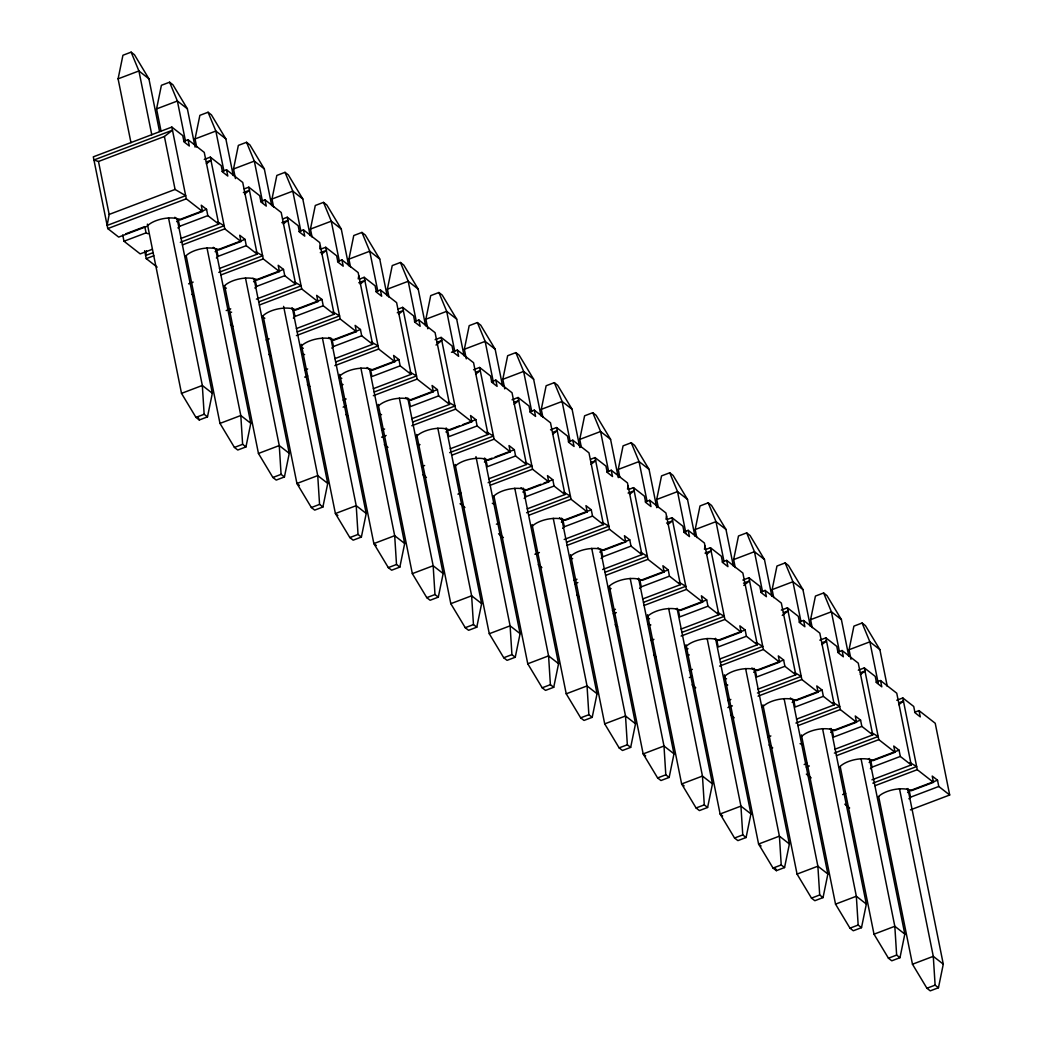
<?xml version="1.0" encoding="UTF-8"?>
<svg xmlns="http://www.w3.org/2000/svg" width="1043" height="1043" viewBox="0 0 1043 1043"><rect width="100%" height="100%" fill="white"/><g stroke="black" fill="none" stroke-linecap="round" stroke-linejoin="round"><path stroke-width="1.5" d="M98.485 161.482L109.163 214.428L107.142 225.444L185.68 195.68L175.081 189.448L164.403 136.503L172.473 130.219L93.948 159.983L98.485 161.482L164.403 136.503M146.476 250.776L145.616 255.496L153.165 252.628M319.732 248.808L320.305 245.666M358.205 278.859L358.779 275.704M627.508 489.18L628.082 486.025M665.982 519.218L666.555 516.076M704.455 549.27L705.029 546.115M130.975 142.708L118.094 78.851L122.931 55.253L131.131 52.15L134.469 54.758L148.901 78.773L159.527 131.457M161.078 131.249L156.567 108.902L161.404 85.304L169.605 82.201L172.942 84.796L187.375 108.811L195.106 147.128M196.645 146.933L195.041 138.941L199.878 115.343L208.078 112.24L211.403 114.847L225.849 138.862L233.254 175.576M235.444 178.575L233.515 168.992L238.352 145.394L246.552 142.291L249.877 144.886L264.322 168.914L271.728 205.627M147.389 224.141L181.508 393.367L195.954 417.383L199.278 419.977L207.479 416.874L212.329 393.276L177.232 219.265M273.592 207.022L271.975 199.03L276.825 175.446L285.026 172.33L288.35 174.937L302.796 198.952L310.201 235.679M186.175 255.783L219.982 423.406L234.427 447.421L237.752 450.028L245.952 446.925L250.789 423.328L215.705 249.303M312.066 237.061L310.449 229.082L315.286 205.484L323.486 202.381L326.824 204.976L341.27 229.004L348.675 265.717M224.649 285.821L258.455 453.457L272.888 477.472L276.226 480.08L284.426 476.964L289.263 453.366L254.179 279.355M350.539 267.112L348.923 259.133L353.76 235.535L361.96 232.42L365.298 235.027L379.743 259.042L387.136 295.769M263.123 315.873L296.929 483.496L311.362 507.524L314.699 510.118L322.9 507.015L327.737 483.417L292.327 307.802M389 297.151L387.396 289.172L392.233 265.574L400.434 262.471L403.771 265.065L418.204 289.094L425.609 325.807M301.271 344.32L335.403 513.547L349.835 537.562L353.173 540.17L361.373 537.054L366.21 513.456L330.8 337.854M427.799 328.793L425.87 319.223L430.707 295.625L438.907 292.509L442.245 295.117L456.678 319.132L464.083 355.859M339.744 374.359L373.863 543.586L388.309 567.614L391.646 570.208L399.847 567.105L404.684 543.507L369.6 369.496M466.273 358.844L464.344 349.262L469.181 325.664L477.381 322.561L480.719 325.168L495.151 349.183L502.557 385.897M378.218 404.41L412.337 573.637L426.783 597.652L430.107 600.26L438.308 597.144L443.158 573.559L407.748 397.944M504.747 388.883L502.817 379.313L507.654 355.715L515.855 352.612L519.179 355.207L533.625 379.222L541.03 415.948M416.692 434.449L450.811 603.675L465.256 627.703L468.581 630.298L476.781 627.195L481.631 603.597L446.221 427.982M542.895 417.343L541.278 409.351L546.128 385.754L554.328 382.651L557.653 385.258L572.099 409.273L579.817 447.59M455.165 464.5L489.284 633.727L503.73 657.742L507.054 660.349L515.255 657.246L520.092 633.649L484.682 458.033M581.368 447.382L579.752 439.403L584.601 415.805L592.789 412.702L596.127 415.297L610.572 439.325L618.29 477.629M493.952 496.142L527.758 663.778L542.191 687.793L545.528 690.388L553.729 687.285L558.566 663.687L523.156 488.072M619.842 477.433L618.225 469.441L623.062 445.856L631.263 442.74L634.6 445.348L649.046 469.363L656.764 507.68M532.099 524.59L566.232 693.817L580.664 717.832L584.002 720.439L592.202 717.336L597.039 693.738L561.629 518.123M658.302 507.472L656.699 499.493L661.536 475.895L669.736 472.792L673.074 475.386L687.506 499.414L694.912 536.128M570.573 554.641L604.705 723.868L619.138 747.883L622.475 750.491L630.676 747.375L635.513 723.777L600.429 549.765M696.776 537.523L695.173 529.544L700.009 505.946L708.21 502.83L711.548 505.438L725.98 529.453L733.385 566.18M609.373 586.283L643.166 753.906L657.611 777.935L660.949 780.529L669.15 777.426L673.987 753.828L638.577 578.213M735.25 567.561L733.646 559.583L738.483 535.985L746.684 532.882L750.021 535.476L764.454 559.504L771.859 596.218M647.52 614.731L681.64 783.958L696.085 807.973L699.41 810.58L707.61 807.465L712.46 783.867L677.05 608.265M773.723 597.613L772.12 589.634L776.957 566.036L785.157 562.92L788.482 565.528L802.927 589.543L810.333 626.269M685.994 644.77L720.113 813.996L734.559 838.024L737.883 840.619L746.084 837.516L750.934 813.918L715.524 638.303M812.197 627.651L810.58 619.672L815.43 596.074L823.631 592.972L826.956 595.579L841.401 619.594L848.806 656.308M724.468 674.821L758.587 844.048L773.032 868.063L776.357 870.67L784.558 867.554L789.395 843.97L753.985 668.354M850.984 659.293L849.054 649.724L853.904 626.126L862.105 623.023L865.429 625.617L879.875 649.633L887.28 686.359M762.941 704.859L797.061 874.086L811.493 898.114L814.831 900.709L823.031 897.606L827.868 874.008L792.784 699.996M801.402 734.911L835.534 904.138L849.967 928.153L853.304 930.76L861.505 927.657L866.342 904.059L830.932 728.444M840.202 766.553L874.008 934.189L888.44 958.204L891.778 960.799L899.979 957.696L904.816 934.098L869.406 758.483M878.675 796.591L912.469 964.227L926.914 988.242L930.252 990.85L938.452 987.747L943.289 964.149L907.879 788.534M206.331 163.855L210.947 160.257L206.423 161.978M244.805 193.894L249.42 190.308L243.384 192.59M283.279 223.945L287.894 220.347L281.858 222.641M321.752 253.997L326.368 250.398L320.318 252.68M360.226 284.035L364.841 280.437L358.792 282.731M398.7 314.086L403.315 310.488L397.266 312.783M436.013 345.024L441.776 340.526L437.252 342.247M475.634 374.176L480.249 370.578L475.725 372.299M514.108 404.215L518.723 400.629L514.199 402.337M552.581 434.266L557.197 430.668L552.66 432.389M591.055 464.304L595.67 460.719L591.133 462.427M629.529 494.356L634.144 490.758L628.095 493.052M668.002 524.394L672.618 520.809L666.568 523.091M706.476 554.446L711.078 550.847L705.042 553.142M743.789 585.397L749.552 580.899L743.516 583.193M782.263 615.435L788.026 610.937L783.502 612.658M821.884 644.587L826.499 640.989L821.962 642.71M860.358 674.625L864.973 671.04L860.436 672.748M898.831 704.677L903.447 701.079L898.91 702.799M118.094 78.851L138.915 70.963L148.901 78.773M156.567 108.902L177.388 101.015L187.375 108.811M183.633 141.418L188.053 139.736L189.318 146.007L184.011 141.861L182.747 135.603L171.847 127.077L93.309 156.841L107.781 228.586L118.68 237.1L146.907 226.396A19.439 8.513 -11.4 0 1 162.93 218.73A19.439 8.513 -11.4 0 1 180.439 219.838L202.511 211.468L201.26 205.21L206.553 209.343L207.818 215.614L218.73 224.128L180.96 238.443M195.041 138.941L215.849 131.053L225.849 138.862M204.272 159.423L210.321 157.128L221.22 165.641L222.485 171.912L227.791 176.045L226.527 169.787L222.107 171.456M109.163 214.428L175.081 189.448M233.515 168.992L254.323 161.104L264.322 168.914M107.781 228.586L186.306 198.822L202.511 211.468M125.668 233.854L144.794 226.605L146.059 232.876A19.504 8.553 -11.4 0 0 148.171 233.736M244.258 188.887L248.795 187.166L259.694 195.693L260.959 201.951L266.265 206.097L265 199.826L260.581 201.508M206.553 209.343L178.327 220.047A19.504 8.553 -11.4 0 1 176.645 221.664M122.722 234.975L123.987 241.233L146.059 232.876M177.91 227.922A19.504 8.553 -11.4 0 0 179.592 226.318L207.818 215.614M271.975 199.03L292.796 191.143L302.796 198.952M152.265 249.316L140.192 253.892L123.987 241.233M180.348 242.328L224.154 225.731L217.531 221.833M144.651 250.698L146.242 258.625L153.803 255.77M182.499 244.883L224.78 228.86L240.985 241.52L218.913 249.89A19.439 8.513 -11.4 0 0 201.403 248.769A19.439 8.513 -11.4 0 0 185.38 256.448M282.731 218.939L287.268 217.218L298.168 225.731L299.432 232.002L304.739 236.135L303.474 229.877L299.054 231.546M219.434 268.481L257.191 254.179L246.291 245.653L245.027 239.395L216.801 250.098A19.504 8.553 -11.4 0 1 215.119 251.702M216.37 257.973A19.504 8.553 -11.4 0 0 218.065 256.356L246.291 245.653M310.449 229.082L331.27 221.194L341.27 229.004M188.614 283.826L193.151 282.105M218.821 272.379L262.627 255.77L255.991 251.871M220.973 274.935L263.253 258.912L279.459 271.558L257.386 279.928A19.439 8.513 -11.4 0 0 239.864 278.82A19.439 8.513 -11.4 0 0 223.854 286.486M321.205 248.977L325.729 247.269L336.641 255.783L337.906 262.041L343.199 266.187L341.935 259.916L337.528 261.597M256.395 299.106L295.664 284.217L284.765 275.704L283.5 269.446L255.274 280.137A19.504 8.553 -11.4 0 1 253.579 281.753M254.844 288.011A19.504 8.553 -11.4 0 0 256.539 286.408L284.765 275.704M348.923 259.133L369.744 251.233L379.743 259.042M226.201 310.553L230.725 308.832M228.6 313.291L231.624 312.157M258.807 301.844L301.101 285.821L294.465 281.923M259.433 304.986L301.727 288.95L317.932 301.61L295.86 309.98A19.439 8.513 -11.4 0 0 278.338 308.858A19.439 8.513 -11.4 0 0 262.328 316.537M359.679 279.029L364.203 277.308L375.115 285.821L376.38 292.092L381.673 296.225L380.408 289.967L376.001 291.636M291.388 308.35L293.748 310.188L321.974 299.484L323.239 305.755L334.138 314.269L296.381 328.571M293.318 318.063A19.504 8.553 -11.4 0 0 295 316.446L323.239 305.755M387.396 289.172L408.217 281.284L418.204 289.094M266.174 340.031L269.198 338.884M297.281 331.896L339.562 315.873L332.939 311.961M296.395 335.598L340.201 319.002L356.406 331.661L334.321 340.018A19.439 8.513 -11.4 0 0 316.811 338.91A19.439 8.513 -11.4 0 0 300.801 346.576M398.152 309.067L402.676 307.359L413.589 315.873L414.84 322.131L420.146 326.276L418.882 320.005L414.462 321.687M181.508 393.367L202.329 385.467L212.329 393.276M328.675 337.476L332.209 340.227L360.448 329.536L361.712 335.794L372.612 344.307L334.855 358.623M331.791 348.114A19.504 8.553 -11.4 0 0 333.473 346.498L361.712 335.794M425.87 319.223L446.691 311.336L456.678 319.132M304.647 370.069L307.672 368.922M335.755 361.934L378.035 345.911L371.412 342.013M195.954 417.383L204.154 414.28L207.479 416.874M304.66 377.097L307.685 375.949M334.868 365.65L378.674 349.04L394.88 361.699L372.794 370.069A19.439 8.513 -11.4 0 0 355.285 368.948A19.439 8.513 -11.4 0 0 339.275 376.627M435.114 339.692L441.15 337.397L452.049 345.911L453.314 352.182L458.62 356.328L457.356 350.057L451.463 352.286M219.982 423.406L240.803 415.518L250.789 423.328M367.149 367.514L370.682 370.278L398.908 359.574L400.173 365.845L411.085 374.359L373.329 388.674M400.173 365.845L371.947 376.536L370.682 370.278M464.344 349.262L485.151 341.374L495.151 349.183M343.121 400.121L346.146 398.974M374.228 391.985L416.509 375.962L409.886 372.051M234.427 447.421L242.628 444.318L245.952 446.925M343.134 407.135L346.159 405.988M373.342 395.688L417.148 379.091L433.353 391.751L411.268 400.121A19.439 8.513 -11.4 0 0 393.759 399A19.439 8.513 -11.4 0 0 377.735 406.679M473.574 369.73L479.624 367.449L490.523 375.962L491.788 382.233L497.094 386.366L495.829 380.108L491.409 381.777M258.455 453.457L279.263 445.57L289.263 453.366M405.623 397.566L409.156 400.316L437.382 389.626L438.647 395.884L449.559 404.41L411.802 418.712M438.647 395.884L410.421 406.587L409.156 400.316M502.817 379.313L523.625 371.425L533.625 379.222M381.595 430.159L384.606 429.012M412.689 422.024L454.983 406.001L448.36 402.103M272.888 477.472L281.089 474.369L284.426 476.964M381.608 437.186L386.145 435.466M411.816 425.74L455.608 409.13L471.814 421.789L449.742 430.159A19.439 8.513 -11.4 0 0 432.232 429.038A19.439 8.513 -11.4 0 0 416.209 436.717M512.048 399.782L518.097 397.487L528.997 406.014L530.261 412.272L535.567 416.418L534.303 410.147L529.883 411.816M459.52 425.857L447.63 430.368A19.504 8.553 -11.4 0 1 445.948 431.985M462.492 424.736L475.856 419.664L477.12 425.935L488.033 434.449L450.263 448.764M477.12 425.935L448.894 436.626L447.63 430.368L445.27 428.53M541.278 409.351L562.099 401.464L572.099 409.273M449.65 452.649L493.456 436.052L486.833 432.154M311.362 507.524L319.562 504.408L322.9 507.015M421.594 466.651L424.618 465.517M451.802 455.204L494.082 439.181L510.288 451.841L488.215 460.211A19.439 8.513 -11.4 0 0 470.706 459.089A19.439 8.513 -11.4 0 0 454.683 466.769M550.521 429.82L556.571 427.539L567.47 436.052L568.735 442.323L574.041 446.456L572.776 440.198L568.357 441.867M492.048 458.164L486.103 460.406A19.504 8.553 -11.4 0 1 484.421 462.023M495.021 457.03L514.329 449.716L515.594 455.974L526.493 464.5L488.737 478.802M515.594 455.974L487.368 466.677L486.103 460.406L483.743 458.568M579.752 439.403L600.572 431.515L610.572 439.325M457.916 494.147L460.941 493M488.124 482.7L531.93 466.091L525.307 462.192M349.835 537.562L358.036 534.459L361.373 537.054M490.275 485.256L532.556 469.233L548.761 481.879L526.689 490.249A19.439 8.513 -11.4 0 0 509.167 489.128A19.439 8.513 -11.4 0 0 493.156 496.807M590.507 459.298L595.031 457.577L605.944 466.104L607.209 472.362L612.502 476.508L611.237 470.237L606.83 471.918M540.913 484.265L524.577 490.458A19.504 8.553 -11.4 0 1 522.882 492.074M543.885 483.144L552.803 479.754L554.068 486.025L564.967 494.538L527.21 508.854M524.147 498.332A19.504 8.553 -11.4 0 0 525.841 496.729L554.068 486.025M618.225 469.441L639.046 461.554L649.046 469.363M496.39 524.186L499.414 523.038M526.598 512.739L570.404 496.142L563.768 492.244M388.309 567.614L396.509 564.498L399.847 567.105M528.736 515.294L571.029 499.271L587.235 511.93L565.163 520.301A19.439 8.513 -11.4 0 0 547.64 519.179A19.439 8.513 -11.4 0 0 531.63 526.858M628.981 489.35L633.505 487.629L644.418 496.142L645.682 502.413L650.975 506.546L649.711 500.288L645.304 501.957M412.337 573.637L433.158 565.749L443.158 573.559M564.172 539.466L603.441 524.59L592.541 516.063L591.277 509.805L563.051 520.509A19.504 8.553 -11.4 0 1 561.356 522.113M562.62 528.384A19.504 8.553 -11.4 0 0 564.302 526.767L592.541 516.063M656.699 499.493L677.52 491.605L687.506 499.414M534.863 554.237L539.4 552.516M566.584 542.217L608.864 526.18L602.241 522.282M426.783 597.652L434.983 594.549L438.308 597.144M567.209 545.346L609.503 529.322L625.709 541.969L603.623 550.339A19.439 8.513 -11.4 0 0 586.114 549.231A19.439 8.513 -11.4 0 0 570.104 556.897M667.455 519.388L671.979 517.68L682.891 526.193L684.143 532.452L689.449 536.597L688.184 530.326L683.778 532.008M450.811 603.675L471.632 595.788L481.631 603.597M622.319 542.66L601.511 550.548A19.504 8.553 -11.4 0 1 599.829 552.164M625.292 541.539L629.75 539.844L631.015 546.115L641.914 554.628L602.645 569.517M601.094 558.422A19.504 8.553 -11.4 0 0 602.776 556.819L631.015 546.115M695.173 529.544L715.993 521.643L725.98 529.453M573.95 580.39L576.975 579.243M574.849 583.702L577.861 582.568M605.057 572.255L647.338 556.232L640.715 552.334M465.256 627.703L473.457 624.588L476.781 627.195M605.683 575.397L647.977 559.361L664.182 572.02L642.097 580.39A19.439 8.513 -11.4 0 0 624.588 579.269A19.439 8.513 -11.4 0 0 608.577 586.948M705.915 549.439L710.452 547.718L721.352 556.232L722.616 562.503L727.923 566.636L726.658 560.378L722.238 562.047M489.284 633.727L510.105 625.839L520.092 633.649M637.638 578.761L639.985 580.599L668.224 569.895L669.476 576.166L680.388 584.68L642.631 598.982M639.568 588.474A19.504 8.553 -11.4 0 0 641.249 586.857L669.476 576.166M733.646 559.583L754.454 551.695L764.454 559.504M612.424 610.442L615.448 609.295M613.323 613.753L616.335 612.606M643.531 602.306L685.812 586.27L679.189 582.372M503.73 657.742L511.93 654.639L515.255 657.246M644.157 605.435L686.45 589.412L702.656 602.072L680.571 610.429A19.439 8.513 -11.4 0 0 663.061 609.321A19.439 8.513 -11.4 0 0 647.038 616.987M742.877 580.051L748.926 577.77L759.825 586.283L761.09 592.541L766.396 596.687L765.132 590.416L760.712 592.098M527.758 663.778L548.579 655.878L558.566 663.687M676.099 608.799L678.458 610.637L706.685 599.947L707.949 606.205L718.862 614.718L681.105 629.033M707.949 606.205L679.723 616.908L678.458 610.637M772.12 589.634L792.928 581.733L802.927 589.543M650.897 640.48L653.909 639.333M681.992 632.345L724.285 616.322L717.662 612.424M542.191 687.793L550.391 684.677L553.729 687.285M681.118 636.061L724.911 619.451L741.13 632.11L719.044 640.48A19.439 8.513 -11.4 0 0 701.535 639.359A19.439 8.513 -11.4 0 0 685.512 647.038M781.35 610.103L787.4 607.808L798.299 616.322L799.564 622.593L804.87 626.739L803.605 620.468L799.186 622.136M566.232 693.817L587.04 685.929L597.039 693.738M714.572 638.851L716.932 640.689L745.158 629.985L746.423 636.256L757.335 644.77L719.579 659.085M746.423 636.256L718.197 646.947L716.932 640.689M810.58 619.672L831.401 611.785L841.401 619.594M689.371 670.532L692.383 669.384M720.465 662.396L762.759 646.373L756.136 642.462M580.664 717.832L588.865 714.729L592.202 717.336M689.384 677.546L692.409 676.399M719.592 666.099L763.385 649.502L779.59 662.162L757.518 670.519A19.439 8.513 -11.4 0 0 740.009 669.41A19.439 8.513 -11.4 0 0 723.985 677.09M819.824 640.141L825.873 637.86L836.773 646.373L838.037 652.644L843.344 656.777L842.079 650.519L837.659 652.188M604.705 723.868L625.513 715.98L635.513 723.777M758.039 689.123L795.796 674.808L784.897 666.294L783.632 660.036L755.406 670.727A19.504 8.553 -11.4 0 1 753.724 672.344M784.897 666.294L756.67 676.998L755.406 670.727L751.873 667.976M849.054 649.724L869.875 641.836L879.875 649.633M727.845 700.57L730.856 699.423M757.427 693.008L801.233 676.412L794.61 672.513M619.138 747.883L627.338 744.78L630.676 747.375M727.858 707.597L732.382 705.876M758.065 696.15L801.858 679.541L818.064 692.2L795.992 700.57A19.439 8.513 -11.4 0 0 778.469 699.449A19.439 8.513 -11.4 0 0 762.459 707.128M858.298 670.193L864.334 667.898L875.246 676.425L876.511 682.683L881.804 686.829L880.54 680.558L876.133 682.226M796.513 719.175L834.27 704.859L823.37 696.346L822.106 690.075L793.879 700.779A19.504 8.553 -11.4 0 1 792.185 702.395M823.37 696.346L795.144 707.037L793.879 700.779L790.346 698.015M795.9 723.06L839.706 706.463L833.07 702.565M657.611 777.935L665.812 774.819L669.15 777.426M767.844 737.062L770.855 735.928M798.038 725.615L840.332 709.592L856.538 722.251L834.465 730.621A19.439 8.513 -11.4 0 0 816.943 729.5A19.439 8.513 -11.4 0 0 800.933 737.179M896.771 700.231L902.808 697.95L913.72 706.463L914.985 712.734L920.278 716.867L919.013 710.609L914.607 712.278M834.987 749.213L872.743 734.911L861.844 726.384L860.579 720.126L832.353 730.817A19.504 8.553 -11.4 0 1 830.658 732.434M861.844 726.384L833.605 737.088L832.353 730.817L829.993 728.979M804.166 764.558L807.191 763.411M834.374 753.098L878.167 736.501L871.544 732.603M696.085 807.973L704.286 804.87L707.61 807.465M806.304 767.113L809.329 765.966M836.512 755.667L878.806 739.643L895.011 752.29L872.926 760.66A19.439 8.513 -11.4 0 0 855.416 759.539A19.439 8.513 -11.4 0 0 839.406 767.218M871.948 779.838L911.217 764.949L900.318 756.436L899.053 750.165L870.814 760.869A19.504 8.553 -11.4 0 1 869.132 762.485M870.397 768.743A19.504 8.553 -11.4 0 0 872.078 767.14L900.318 756.436M842.64 794.597L845.664 793.449M872.848 783.15L916.641 766.553L910.017 762.655M734.559 838.024L742.759 834.908L746.084 837.516M874.986 785.705L917.279 769.682L933.485 782.341L911.399 790.711A19.439 8.513 -11.4 0 0 893.89 789.59A19.439 8.513 -11.4 0 0 877.88 797.269M910.422 809.876L949.691 795.001L938.778 786.474L937.527 780.216L909.287 790.92A19.504 8.553 -11.4 0 1 907.606 792.524M908.87 798.795A19.504 8.553 -11.4 0 0 910.552 797.178L938.778 786.474M773.032 868.063L781.233 864.96L784.558 867.554M797.061 874.086L817.881 866.198L827.868 874.008M811.493 898.114L819.694 894.998L823.031 897.606M835.534 904.138L856.342 896.25L866.342 904.059M849.967 928.153L858.167 925.05L861.505 927.657M874.008 934.189L894.816 926.288L904.816 934.098M888.44 958.204L896.641 955.088L899.979 957.696M912.469 964.227L933.289 956.34L943.289 964.149M926.914 988.242L935.115 985.14L938.452 987.747M188.053 139.736L204.259 152.395L218.73 224.128M226.527 169.787L242.732 182.447L257.191 254.179M265 199.826L281.206 212.485L295.664 284.217M303.474 229.877L319.679 242.537L334.138 314.269M341.935 259.916L358.153 272.575L372.612 344.307M380.408 289.967L396.614 302.626L411.085 374.359M418.882 320.005L435.087 332.665L449.559 404.41M457.356 350.057L473.561 362.716L488.033 434.449M495.829 380.108L512.035 392.755L526.493 464.5M534.303 410.147L550.508 422.806L564.967 494.538M572.776 440.198L588.982 452.845L603.441 524.59M611.237 470.237L627.456 482.896L641.914 554.628M649.711 500.288L665.916 512.947L680.388 584.68M688.184 530.326L704.39 542.986L718.862 614.718M726.658 560.378L742.864 573.037L757.335 644.77M765.132 590.416L781.337 603.076L795.796 674.808M803.605 620.468L819.811 633.127L834.27 704.859M842.079 650.519L858.285 663.165L872.743 734.911M880.54 680.558L896.758 693.217L911.217 764.949M919.013 710.609L935.219 723.255L949.691 795.001M245.027 239.395L239.721 235.249L240.985 241.52M283.5 269.446L278.194 265.3L279.459 271.558M321.974 299.484L316.668 295.352L317.932 301.61M360.448 329.536L355.141 325.39L356.406 331.661M398.908 359.574L393.615 355.441L394.88 361.699M437.382 389.626L432.089 385.48L433.353 391.751M475.856 419.664L470.562 415.531L471.814 421.789M514.329 449.716L509.023 445.57L510.288 451.841M552.803 479.754L547.497 475.621L548.761 481.879M591.277 509.805L585.97 505.659L587.235 511.93M629.75 539.844L624.444 535.711L625.709 541.969M668.224 569.895L662.918 565.749L664.182 572.02M706.685 599.947L701.391 595.801L702.656 602.072M745.158 629.985L739.865 625.852L741.13 632.11M783.632 660.036L778.326 655.891L779.59 662.162M822.106 690.075L816.799 685.942L818.064 692.2M860.579 720.126L855.273 715.98L856.538 722.251M899.053 750.165L893.747 746.032L895.011 752.29M937.527 780.216L932.22 776.07L933.485 782.341M174.794 217.283L178.327 220.047L179.592 226.318M213.267 247.334L216.801 250.098L218.065 256.356M252.914 278.298L255.274 280.137L256.539 286.408M521.044 487.694L524.577 490.458L525.841 496.729M559.517 517.745L563.051 520.509L564.302 526.767M597.978 547.784L601.511 550.548L602.776 556.819M868.467 759.03L870.814 760.869L872.078 767.14M906.941 789.069L909.287 790.92L910.552 797.178M146.242 258.625L157.154 267.138M191.99 294.348L194.415 296.238M230.464 324.399L232.889 326.29M268.938 354.437L271.363 356.328M307.411 384.489L309.823 386.379M345.872 414.527L348.297 416.431M384.346 444.579L387.983 447.421M422.819 474.63L426.457 477.459M460.08 503.73L464.93 507.511M498.554 533.768L503.404 537.549M538.24 564.758L541.865 567.601M576.714 594.81L579.126 596.7M615.174 624.848L617.599 626.739M653.648 654.9L656.073 656.79M692.122 684.938L695.759 687.78M730.595 714.99L734.233 717.832M769.069 745.041L772.707 747.87M806.33 774.128L811.167 777.922M844.804 804.179L849.641 807.96M327.737 483.417L317.737 475.608L283.618 306.381M366.21 513.456L356.211 505.659L322.417 338.023M404.684 543.507L394.684 535.698L360.891 368.075M673.987 753.828L663.987 746.019L630.194 578.383M712.46 783.867L702.46 776.07L668.654 608.434M750.934 813.918L740.934 806.109L707.128 638.485M789.395 843.97L779.408 836.16L745.602 668.524M299.419 485.451L296.929 483.496L317.737 475.608L319.562 504.408M337.893 515.503L335.403 513.547L356.211 505.659L358.036 534.459M376.367 545.541L373.863 543.586L394.684 535.698L396.509 564.498M645.669 755.862L643.166 753.906L663.987 746.019L665.812 774.819M684.143 785.9L681.64 783.958L702.46 776.07L704.286 804.87M722.616 815.952L720.113 813.996L740.934 806.109L742.759 834.908M761.09 846.003L758.587 844.048L779.408 836.16L781.233 864.96M862.105 623.023L869.875 641.836L878.245 683.334M823.631 592.972L831.401 611.785L839.446 651.692M785.157 562.92L792.928 581.733L800.985 621.654M746.684 532.882L754.454 551.695L762.511 591.603M708.21 502.83L715.993 521.643L724.038 561.564M669.736 472.792L677.52 491.605L685.89 533.116M631.263 442.74L639.046 461.554L647.09 501.474M592.789 412.702L600.572 431.515L608.617 471.423M775.158 867.776L776.357 870.67M554.328 382.651L562.099 401.464L570.143 441.385M515.855 352.612L523.625 371.425L531.682 411.333M477.381 322.561L485.151 341.374L493.522 382.885M438.907 292.509L446.691 311.336L454.735 351.243M400.434 262.471L408.217 281.284L416.261 321.192M361.96 232.42L369.744 251.233L377.788 291.153M323.486 202.381L331.27 221.194L339.314 261.102M285.026 172.33L292.796 191.143L300.84 231.064M246.552 142.291L254.323 161.104L262.693 202.616M208.078 112.24L215.849 131.053L223.906 170.974M169.605 82.201L177.388 101.015L185.432 140.922M131.131 52.15L138.915 70.963L151.783 134.821M198.092 417.083L199.278 419.977M902.808 697.95L917.279 769.682M899.496 788.704L933.289 956.34L935.115 985.14M864.334 667.898L878.806 739.643M861.023 758.665L894.816 926.288L896.641 955.088M825.873 637.86L840.332 709.592M822.549 728.614L856.342 896.25L858.167 925.05M787.4 607.808L801.858 679.541M784.075 698.575L817.881 866.198L819.694 894.998M748.926 577.77L763.385 649.502M710.452 547.718L724.911 619.451M671.979 517.68L686.45 589.412M633.505 487.629L647.977 559.361M639.985 580.599L641.249 586.857M595.031 457.577L609.503 529.322M591.72 548.344L625.513 715.98L627.338 744.78M556.571 427.539L571.029 499.271M553.246 518.293L587.04 685.929L588.865 714.729M518.097 397.487L532.556 469.233M514.773 488.254L548.579 655.878L550.391 684.677M479.624 367.449L494.082 439.181M475.973 456.612L510.105 625.839L511.93 654.639M441.15 337.397L455.608 409.13M437.825 428.165L471.632 595.788L473.457 624.588M402.676 307.359L417.148 379.091M399.352 398.113L433.158 565.749L434.983 594.549M364.203 277.308L378.674 349.04M325.729 247.269L340.201 319.002M332.209 340.227L333.473 346.498M287.268 217.218L301.727 288.95M293.748 310.188L295 316.446M248.795 187.166L263.253 258.912M245.47 277.933L279.263 445.57L281.089 474.369M210.321 157.128L224.78 228.86M206.996 247.882L240.803 415.518L242.628 444.318M171.847 127.077L186.306 198.822M168.523 217.844L202.329 385.467L204.154 414.28M802.197 744.519A19.504 8.553 -11.4 0 1 800.085 743.646M726.541 678.771A19.504 8.553 -11.4 0 1 723.985 678.159M727.792 685.042A19.504 8.553 -11.4 0 1 725.25 684.43M688.067 648.733A19.504 8.553 -11.4 0 1 685.512 648.12M689.332 654.991A19.504 8.553 -11.4 0 1 686.776 654.378M649.593 618.682A19.504 8.553 -11.4 0 1 647.038 618.069M650.858 624.953A19.504 8.553 -11.4 0 1 648.303 624.34M611.12 588.643A19.504 8.553 -11.4 0 1 608.564 588.03M572.646 558.592A19.504 8.553 -11.4 0 1 570.091 557.979M494.421 504.147A19.504 8.553 -11.4 0 1 492.309 503.287M420.029 444.67A19.504 8.553 -11.4 0 1 417.474 444.057M381.555 414.632A19.504 8.553 -11.4 0 1 379 414.019M341.817 378.322A19.504 8.553 -11.4 0 1 339.262 377.709M343.082 384.58A19.504 8.553 -11.4 0 1 340.526 383.967M304.608 354.542A19.504 8.553 -11.4 0 1 302.053 353.929M303.344 348.271A19.504 8.553 -11.4 0 1 300.788 347.658M264.87 318.232A19.504 8.553 -11.4 0 1 262.328 317.62M226.396 288.181A19.504 8.553 -11.4 0 1 223.854 287.568"/></g></svg>
